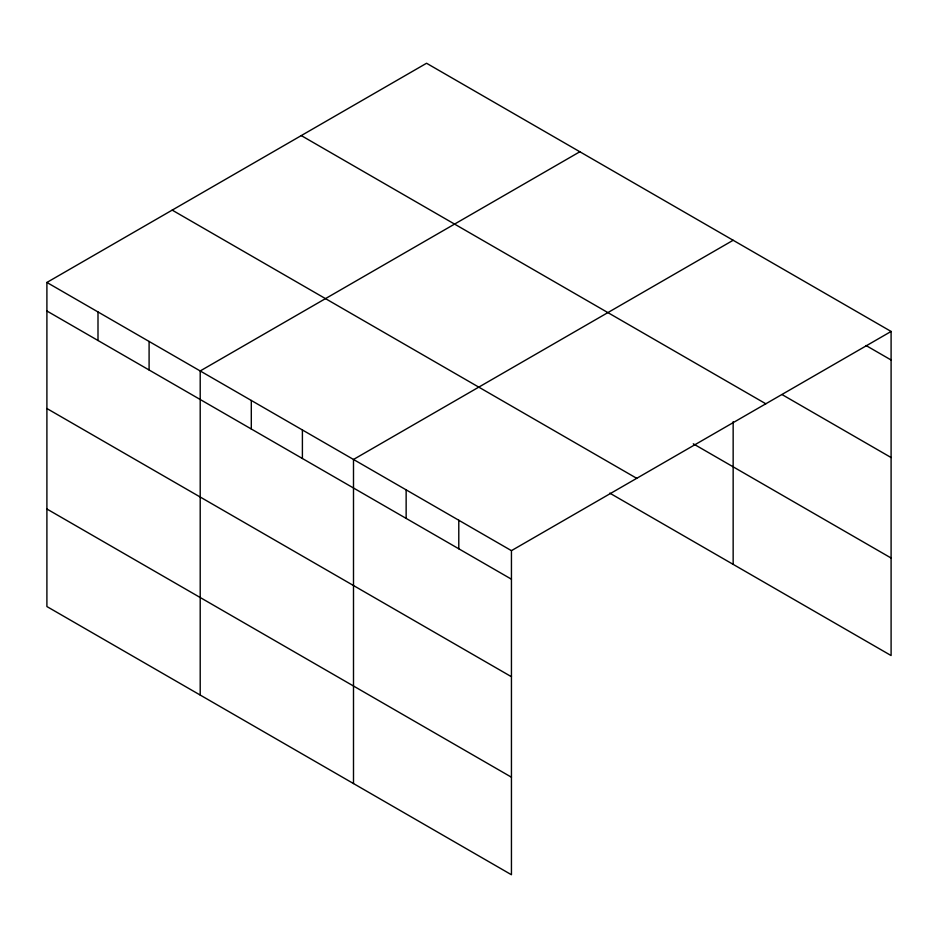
<?xml version="1.0" encoding="UTF-8"?>
<svg xmlns="http://www.w3.org/2000/svg" width="938" height="938" viewBox="0 0 938 938"><rect width="100%" height="100%" fill="white"/><g stroke="black" fill="none" stroke-linecap="round" stroke-linejoin="round"><path stroke-width="1.41" d="M511.445 676.72L511.445 550.653L46.9 282.455L46.9 606.546L511.445 874.744L511.445 676.72L46.9 408.522M46.9 282.455L426.556 63.256L891.1 331.454L891.1 655.545L609.77 493.13M579.86 151.757L200.204 370.956L200.204 695.046M733.153 240.269L353.497 459.468L353.497 783.558M511.445 550.653L891.1 331.454M866.032 345.524L891.1 359.993M782.046 394.57L891.1 457.533M301.274 135.588L765.818 403.786M693.276 443.803L891.1 558.016M172.182 210.112L636.726 478.321M46.9 310.994L511.445 579.192M46.9 509.006L511.445 777.215M733.153 421.678L733.153 564.359M458.788 520.25L458.788 548.789M406.142 489.859L406.142 518.397M302.399 429.956L302.399 458.494M251.302 400.456L251.302 428.994M149.095 341.455L149.095 369.994M97.998 311.955L97.998 340.494"/></g></svg>
